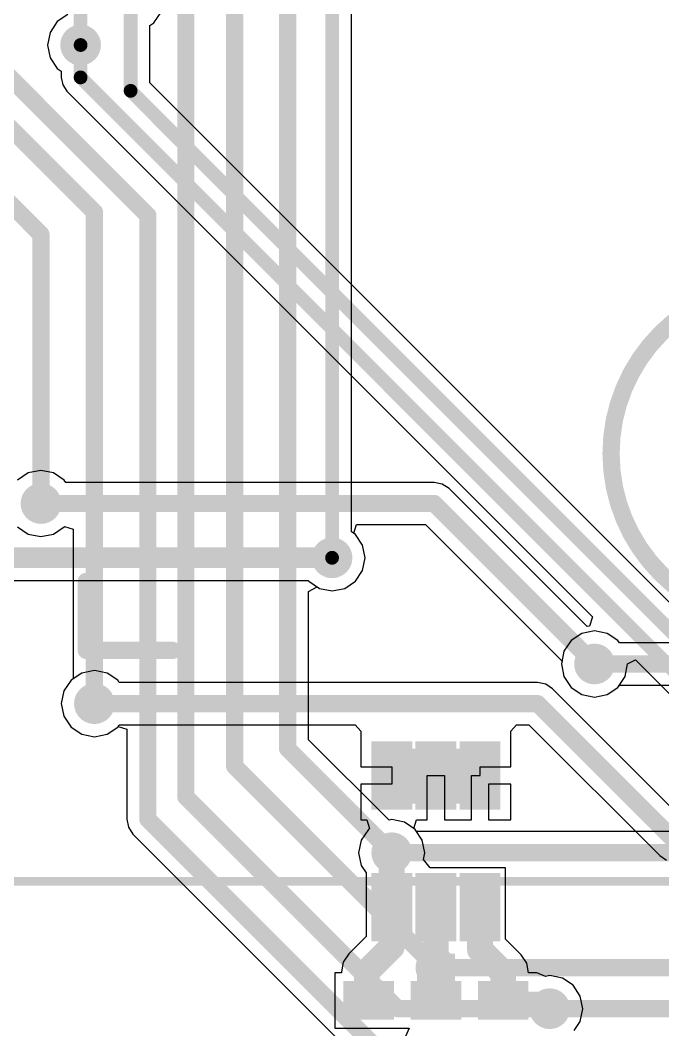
# Model space of a CAD drawing. Header units: millimetres. Extents: x -0.29 to 3.46, y -0.11 to 2.46.
# Drawn here: x 1.279 to 1.652, y 0.386 to 0.971 of the extents above; entities that cross this region are included whole.
import ezdxf

# ---------------------------------------------------------------- set-up
doc = ezdxf.new("R2010")
doc.units = ezdxf.units.MM
doc.header["$MEASUREMENT"] = 0
for name, color, linetype in [('BottomLayer', 5, 'Continuous'), ('BottomPaste', 16, 'Continuous'), ('BottomSolder', 6, 'Continuous'), ('Mechanical1', 6, 'Continuous'), ('MultiLayer', 9, 'Continuous'), ('PadHoleLayer', 156, 'Continuous'), ('TopLayer', 1, 'Continuous'), ('TopOverlay', 2, 'Continuous'), ('TopSolder', 216, 'Continuous'), ('ViaHoleLayer', 16, 'Continuous')]:
    doc.layers.add(name, color=color, linetype=linetype)

# ---------------------------------------------------------------- blocks, each defined once
blk = doc.blocks.new('R___0402_B_28')
at = {"layer": 'BottomLayer'}
for points in [[(-0.0095, 0.0125), (-0.0095, -0.0125), (-0.0275, -0.0125), (-0.0275, 0.0125)], [(0.0275, 0.0125), (0.0275, -0.0125), (0.0095, -0.0125), (0.0095, 0.0125)]]:
    blk.add_hatch(color=5, dxfattribs=at).paths.add_polyline_path(points)
at = {"layer": 'BottomPaste'}
for points in [[(-0.0095, 0.0125), (-0.0095, -0.0125), (-0.0275, -0.0125), (-0.0275, 0.0125)], [(0.0275, 0.0125), (0.0275, -0.0125), (0.0095, -0.0125), (0.0095, 0.0125)]]:
    blk.add_hatch(color=16, dxfattribs=at).paths.add_polyline_path(points)
at = {"layer": 'BottomSolder'}
for points in [[(-0.00733, 0.01467), (-0.00733, -0.01467), (-0.02967, -0.01467), (-0.02967, 0.01467)], [(0.02967, 0.01467), (0.02967, -0.01467), (0.00733, -0.01467), (0.00733, 0.01467)]]:
    blk.add_hatch(color=6, dxfattribs=at).paths.add_polyline_path(points)
blk = doc.blocks.new('R___0402_B_31')
at = {"layer": 'BottomLayer'}
for points in [[(-0.0095, 0.0125), (-0.0095, -0.0125), (-0.0275, -0.0125), (-0.0275, 0.0125)], [(0.0275, 0.0125), (0.0275, -0.0125), (0.0095, -0.0125), (0.0095, 0.0125)]]:
    blk.add_hatch(color=5, dxfattribs=at).paths.add_polyline_path(points)
at = {"layer": 'BottomPaste'}
for points in [[(-0.0095, 0.0125), (-0.0095, -0.0125), (-0.0275, -0.0125), (-0.0275, 0.0125)], [(0.0275, 0.0125), (0.0275, -0.0125), (0.0095, -0.0125), (0.0095, 0.0125)]]:
    blk.add_hatch(color=16, dxfattribs=at).paths.add_polyline_path(points)
at = {"layer": 'BottomSolder'}
for points in [[(-0.00733, 0.01467), (-0.00733, -0.01467), (-0.02967, -0.01467), (-0.02967, 0.01467)], [(0.02967, 0.01467), (0.02967, -0.01467), (0.00733, -0.01467), (0.00733, 0.01467)]]:
    blk.add_hatch(color=6, dxfattribs=at).paths.add_polyline_path(points)
blk = doc.blocks.new('R___0402_B_34')
at = {"layer": 'BottomLayer'}
for points in [[(-0.0095, 0.0125), (-0.0095, -0.0125), (-0.0275, -0.0125), (-0.0275, 0.0125)], [(0.0275, 0.0125), (0.0275, -0.0125), (0.0095, -0.0125), (0.0095, 0.0125)]]:
    blk.add_hatch(color=5, dxfattribs=at).paths.add_polyline_path(points)
at = {"layer": 'BottomPaste'}
for points in [[(-0.0095, 0.0125), (-0.0095, -0.0125), (-0.0275, -0.0125), (-0.0275, 0.0125)], [(0.0275, 0.0125), (0.0275, -0.0125), (0.0095, -0.0125), (0.0095, 0.0125)]]:
    blk.add_hatch(color=16, dxfattribs=at).paths.add_polyline_path(points)
at = {"layer": 'BottomSolder'}
for points in [[(-0.00733, 0.01467), (-0.00733, -0.01467), (-0.02967, -0.01467), (-0.02967, 0.01467)], [(0.02967, 0.01467), (0.02967, -0.01467), (0.00733, -0.01467), (0.00733, 0.01467)]]:
    blk.add_hatch(color=6, dxfattribs=at).paths.add_polyline_path(points)
blk = doc.blocks.new('DB128L_5_08_3P_BK_S_89')
at = {"layer": 'BottomLayer'}
blk.add_hatch(color=5, dxfattribs=at).paths.add_polyline_path([(-0.14094, 0.05906), (-0.14094, -0.05906), (-0.25906, -0.05906), (-0.25906, 0.05906)])
h = blk.add_hatch(color=5, dxfattribs=at)
edge = h.paths.add_edge_path()
edge.add_arc((0, 0), 0.05906, 0, 360)
h = blk.add_hatch(color=5, dxfattribs=at)
edge = h.paths.add_edge_path()
edge.add_arc((0.2, 0), 0.05906, 0, 360)
at = {"layer": 'BottomSolder'}
blk.add_hatch(color=6, dxfattribs=at).paths.add_polyline_path([(-0.13694, 0.06306), (-0.13694, -0.06306), (-0.26306, -0.06306), (-0.26306, 0.06306)])
h = blk.add_hatch(color=6, dxfattribs=at)
edge = h.paths.add_edge_path()
edge.add_arc((0, 0), 0.06306, 0, 360)
h = blk.add_hatch(color=6, dxfattribs=at)
edge = h.paths.add_edge_path()
edge.add_arc((0.2, 0), 0.06306, 0, 360)
at = {"layer": 'MultiLayer'}
blk.add_hatch(color=9, dxfattribs=at).paths.add_polyline_path([(-0.14094, 0.05906), (-0.14094, -0.05906), (-0.25906, -0.05906), (-0.25906, 0.05906)])
h = blk.add_hatch(color=9, dxfattribs=at)
edge = h.paths.add_edge_path()
edge.add_arc((0, 0), 0.05906, 0, 360)
h = blk.add_hatch(color=9, dxfattribs=at)
edge = h.paths.add_edge_path()
edge.add_arc((0.2, 0), 0.05906, 0, 360)
at = {"layer": 'PadHoleLayer'}
h = blk.add_hatch(color=156, dxfattribs=at)
edge = h.paths.add_edge_path()
edge.add_arc((-0.2, 0), 0.0315, 0, 360)
h = blk.add_hatch(color=156, dxfattribs=at)
edge = h.paths.add_edge_path()
edge.add_arc((0, 0), 0.0315, 0, 360)
h = blk.add_hatch(color=156, dxfattribs=at)
edge = h.paths.add_edge_path()
edge.add_arc((0.2, 0), 0.0315, 0, 360)
at = {"layer": 'TopLayer'}
blk.add_hatch(color=1, dxfattribs=at).paths.add_polyline_path([(-0.14094, 0.05906), (-0.14094, -0.05906), (-0.25906, -0.05906), (-0.25906, 0.05906)])
h = blk.add_hatch(color=1, dxfattribs=at)
edge = h.paths.add_edge_path()
edge.add_arc((0, 0), 0.05906, 0, 360)
h = blk.add_hatch(color=1, dxfattribs=at)
edge = h.paths.add_edge_path()
edge.add_arc((0.2, 0), 0.05906, 0, 360)
at = {"layer": 'TopSolder'}
blk.add_hatch(color=216, dxfattribs=at).paths.add_polyline_path([(-0.13694, 0.06306), (-0.13694, -0.06306), (-0.26306, -0.06306), (-0.26306, 0.06306)])
h = blk.add_hatch(color=216, dxfattribs=at)
edge = h.paths.add_edge_path()
edge.add_arc((0, 0), 0.06306, 0, 360)
h = blk.add_hatch(color=216, dxfattribs=at)
edge = h.paths.add_edge_path()
edge.add_arc((0.2, 0), 0.06306, 0, 360)
at = {"layer": 'TopOverlay'}
for points, const_width in [([(-0.302, -0.2), (-0.302, 0.202)], 0.005), ([(-0.302, 0.202), (0.302, 0.202)], 0.005), ([(0.302, -0.2), (0.302, 0.202)], 0.005), ([(-0.23508, -0.171), (-0.21632, -0.15223)], 0.01), ([(-0.21632, -0.15223), (-0.17977, -0.15223)], 0.01), ([(-0.17977, -0.15223), (-0.161, -0.171)], 0.01), ([(-0.03508, -0.171), (-0.01632, -0.15223)], 0.01), ([(-0.01632, -0.15223), (0.02023, -0.15223)], 0.01), ([(0.02023, -0.15223), (0.039, -0.171)], 0.01), ([(0.16492, -0.171), (0.18368, -0.15223)], 0.01), ([(0.18368, -0.15223), (0.22023, -0.15223)], 0.01), ([(0.22023, -0.15223), (0.239, -0.171)], 0.01), ([(-0.302, -0.2), (0.302, -0.2)], 0.005)]:
    blk.add_lwpolyline(points, dxfattribs=dict(at, const_width=const_width))
for points, const_width in [([(-0.30325, 0.202, 1), (-0.30075, 0.202, 1)], 0.0025), ([(-0.30325, 0.202, 1), (-0.30075, 0.202, 1)], 0.0025), ([(0.30075, 0.202, 1), (0.30325, 0.202, 1)], 0.0025), ([(0.30075, 0.202, 1), (0.30325, 0.202, 1)], 0.0025), ([(-0.21882, -0.15223, 1), (-0.21382, -0.15223, 1)], 0.005), ([(-0.21882, -0.15223, 1), (-0.21382, -0.15223, 1)], 0.005), ([(-0.18227, -0.15223, 1), (-0.17727, -0.15223, 1)], 0.005), ([(-0.18227, -0.15223, 1), (-0.17727, -0.15223, 1)], 0.005), ([(-0.01882, -0.15223, 1), (-0.01382, -0.15223, 1)], 0.005), ([(-0.01882, -0.15223, 1), (-0.01382, -0.15223, 1)], 0.005), ([(0.01773, -0.15223, 1), (0.02273, -0.15223, 1)], 0.005), ([(0.01773, -0.15223, 1), (0.02273, -0.15223, 1)], 0.005), ([(0.18118, -0.15223, 1), (0.18618, -0.15223, 1)], 0.005), ([(0.18118, -0.15223, 1), (0.18618, -0.15223, 1)], 0.005), ([(0.21773, -0.15223, 1), (0.22273, -0.15223, 1)], 0.005), ([(0.21773, -0.15223, 1), (0.22273, -0.15223, 1)], 0.005), ([(-0.23758, -0.171, 1), (-0.23258, -0.171, 1)], 0.005), ([(-0.1635, -0.171, 1), (-0.1585, -0.171, 1)], 0.005), ([(-0.03758, -0.171, 1), (-0.03258, -0.171, 1)], 0.005), ([(0.0365, -0.171, 1), (0.0415, -0.171, 1)], 0.005), ([(0.16242, -0.171, 1), (0.16742, -0.171, 1)], 0.005), ([(0.2365, -0.171, 1), (0.2415, -0.171, 1)], 0.005), ([(-0.30325, -0.2, 1), (-0.30075, -0.2, 1)], 0.0025), ([(-0.30325, -0.2, 1), (-0.30075, -0.2, 1)], 0.0025), ([(0.30075, -0.2, 1), (0.30325, -0.2, 1)], 0.0025), ([(0.30075, -0.2, 1), (0.30325, -0.2, 1)], 0.0025)]:
    blk.add_lwpolyline(points, format="xyb", close=True, dxfattribs=dict(at, const_width=const_width))
blk = doc.blocks.new('SOT_363_B_101')
at = {"layer": 'BottomLayer'}
for points in [[(-0.05394, 0.01772), (-0.05394, 0.03346), (-0.02244, 0.03346), (-0.02244, 0.01772)], [(0.02244, 0.01772), (0.02244, 0.03346), (0.05394, 0.03346), (0.05394, 0.01772)], [(-0.05394, -0.00787), (-0.05394, 0.00787), (-0.02244, 0.00787), (-0.02244, -0.00787)], [(0.02244, -0.00787), (0.02244, 0.00787), (0.05394, 0.00787), (0.05394, -0.00787)], [(-0.05394, -0.03346), (-0.05394, -0.01772), (-0.02244, -0.01772), (-0.02244, -0.03346)], [(0.02244, -0.03346), (0.02244, -0.01772), (0.05394, -0.01772), (0.05394, -0.03346)]]:
    blk.add_hatch(color=5, dxfattribs=at).paths.add_polyline_path(points)
at = {"layer": 'BottomPaste'}
for points in [[(-0.05394, 0.01772), (-0.05394, 0.03346), (-0.02244, 0.03346), (-0.02244, 0.01772)], [(0.02244, 0.01772), (0.02244, 0.03346), (0.05394, 0.03346), (0.05394, 0.01772)], [(-0.05394, -0.00787), (-0.05394, 0.00787), (-0.02244, 0.00787), (-0.02244, -0.00787)], [(0.02244, -0.00787), (0.02244, 0.00787), (0.05394, 0.00787), (0.05394, -0.00787)], [(-0.05394, -0.03346), (-0.05394, -0.01772), (-0.02244, -0.01772), (-0.02244, -0.03346)], [(0.02244, -0.03346), (0.02244, -0.01772), (0.05394, -0.01772), (0.05394, -0.03346)]]:
    blk.add_hatch(color=16, dxfattribs=at).paths.add_polyline_path(points)
at = {"layer": 'BottomSolder'}
for points in [[(-0.05794, 0.01372), (-0.05794, 0.03746), (-0.01844, 0.03746), (-0.01844, 0.01372)], [(0.01844, 0.01372), (0.01844, 0.03746), (0.05794, 0.03746), (0.05794, 0.01372)], [(-0.05794, -0.01187), (-0.05794, 0.01187), (-0.01844, 0.01187), (-0.01844, -0.01187)], [(0.01844, -0.01187), (0.01844, 0.01187), (0.05794, 0.01187), (0.05794, -0.01187)], [(-0.05794, -0.03746), (-0.05794, -0.01372), (-0.01844, -0.01372), (-0.01844, -0.03746)], [(0.01844, -0.03746), (0.01844, -0.01372), (0.05794, -0.01372), (0.05794, -0.03746)]]:
    blk.add_hatch(color=6, dxfattribs=at).paths.add_polyline_path(points)

msp = doc.modelspace()

# ---------------------------------------------------------------- hatches: boundary and pattern name
at = {"layer": 'BottomLayer'}
h = msp.add_hatch(color=5, dxfattribs=at)
edge = h.paths.add_edge_path()
edge.add_arc((1.314, 0.95677), 0.01181, 0, 360)
h = msp.add_hatch(color=5, dxfattribs=at)
edge = h.paths.add_edge_path()
edge.add_arc((1.291, 0.691), 0.01181, 0, 360)
h = msp.add_hatch(color=5, dxfattribs=at)
edge = h.paths.add_edge_path()
edge.add_arc((1.45981, 0.65955), 0.01181, 0, 360)
h = msp.add_hatch(color=5, dxfattribs=at)
edge = h.paths.add_edge_path()
edge.add_arc((1.612, 0.598), 0.01181, 0, 360)
h = msp.add_hatch(color=5, dxfattribs=at)
edge = h.paths.add_edge_path()
edge.add_arc((1.322, 0.575), 0.01181, 0, 360)
for points in [[(1.488, 0.517), (1.553, 0.517), (1.553, 0.549), (1.488, 0.549)], [(1.509, 0.394), (1.531, 0.394), (1.531, 0.43), (1.509, 0.43)]]:
    msp.add_hatch(color=5, dxfattribs=at).paths.add_polyline_path(points)
h = msp.add_hatch(color=5, dxfattribs=at)
edge = h.paths.add_edge_path()
edge.add_arc((1.49441, 0.48859), 0.01181, 0, 360)
h = msp.add_hatch(color=5, dxfattribs=at)
edge = h.paths.add_edge_path()
edge.add_arc((1.52, 0.422), 0.01181, 0, 360)
h = msp.add_hatch(color=5, dxfattribs=at)
edge = h.paths.add_edge_path()
edge.add_arc((1.586, 0.39819), 0.01181, 0, 360)
at = {"layer": 'TopLayer'}
h = msp.add_hatch(color=1, dxfattribs=at)
edge = h.paths.add_edge_path()
edge.add_arc((1.314, 0.95677), 0.01181, 0, 360)
h = msp.add_hatch(color=1, dxfattribs=at)
edge = h.paths.add_edge_path()
edge.add_arc((1.291, 0.691), 0.01181, 0, 360)
h = msp.add_hatch(color=1, dxfattribs=at)
edge = h.paths.add_edge_path()
edge.add_arc((1.45981, 0.65955), 0.01181, 0, 360)
h = msp.add_hatch(color=1, dxfattribs=at)
edge = h.paths.add_edge_path()
edge.add_arc((1.612, 0.598), 0.01181, 0, 360)
h = msp.add_hatch(color=1, dxfattribs=at)
edge = h.paths.add_edge_path()
edge.add_arc((1.322, 0.575), 0.01181, 0, 360)
h = msp.add_hatch(color=1, dxfattribs=at)
edge = h.paths.add_edge_path()
edge.add_arc((1.49441, 0.48859), 0.01181, 0, 360)
h = msp.add_hatch(color=1, dxfattribs=at)
edge = h.paths.add_edge_path()
edge.add_arc((1.52, 0.422), 0.01181, 0, 360)
h = msp.add_hatch(color=1, dxfattribs=at)
edge = h.paths.add_edge_path()
edge.add_arc((1.586, 0.39819), 0.01181, 0, 360)
at = {"layer": 'ViaHoleLayer'}
h = msp.add_hatch(color=16, dxfattribs=at)
edge = h.paths.add_edge_path()
edge.add_arc((1.314, 0.95677), 0.00591, 0, 360)
h = msp.add_hatch(color=16, dxfattribs=at)
edge = h.paths.add_edge_path()
edge.add_arc((1.291, 0.691), 0.00591, 0, 360)
h = msp.add_hatch(color=16, dxfattribs=at)
edge = h.paths.add_edge_path()
edge.add_arc((1.45981, 0.65955), 0.00591, 0, 360)
h = msp.add_hatch(color=16, dxfattribs=at)
edge = h.paths.add_edge_path()
edge.add_arc((1.612, 0.598), 0.00591, 0, 360)
h = msp.add_hatch(color=16, dxfattribs=at)
edge = h.paths.add_edge_path()
edge.add_arc((1.322, 0.575), 0.00591, 0, 360)
h = msp.add_hatch(color=16, dxfattribs=at)
edge = h.paths.add_edge_path()
edge.add_arc((1.49441, 0.48859), 0.00591, 0, 360)
h = msp.add_hatch(color=16, dxfattribs=at)
edge = h.paths.add_edge_path()
edge.add_arc((1.52, 0.422), 0.00591, 0, 360)
h = msp.add_hatch(color=16, dxfattribs=at)
edge = h.paths.add_edge_path()
edge.add_arc((1.586, 0.39819), 0.00591, 0, 360)

# ---------------------------------------------------------------- linework, layer by layer
at = {"layer": 'BottomLayer'}
for p, q in [((1.30666, 0.97449), (1.30044, 0.97033)), ((1.35656, 0.96957), (1.36072, 0.9758)), ((1.30044, 0.97033), (1.29628, 0.96411)), ((1.35422, 0.96801), (1.35656, 0.96957)), ((1.35422, 0.93486), (1.35422, 0.96801)), ((1.29628, 0.96411), (1.29482, 0.95677)), ((1.29482, 0.95677), (1.29628, 0.94943)), ((1.29628, 0.94943), (1.30044, 0.94321)), ((1.30044, 0.94321), (1.30278, 0.94164)), ((1.30278, 0.94164), (1.30278, 0.938)), ((1.30278, 0.938), (1.30278, 0.938)), ((1.30278, 0.938), (1.30364, 0.93371)), ((1.30364, 0.93371), (1.30607, 0.93007)), ((1.69586, 0.59322), (1.35422, 0.93486)), ((1.30607, 0.93007), (1.61089, 0.62525)), ((1.28366, 0.70872), (1.27744, 0.70456)), ((1.291, 0.71018), (1.28366, 0.70872)), ((1.29834, 0.70872), (1.291, 0.71018)), ((1.30456, 0.70456), (1.29834, 0.70872)), ((1.30545, 0.70324), (1.30456, 0.70456)), ((1.519, 0.70324), (1.30545, 0.70324)), ((1.52368, 0.7023), (1.519, 0.70324)), ((1.52765, 0.69965), (1.52368, 0.7023)), ((1.60765, 0.61966), (1.52765, 0.69965)), ((1.4724, 0.67376), (1.47391, 0.67876)), ((1.47337, 0.67311), (1.4724, 0.67376)), ((1.47753, 0.66689), (1.47337, 0.67311)), ((1.47391, 0.67876), (1.51393, 0.67876)), ((1.51393, 0.67876), (1.59313, 0.59957)), ((1.47899, 0.65955), (1.47753, 0.66689)), ((1.47753, 0.65221), (1.47899, 0.65955)), ((1.47337, 0.64599), (1.47753, 0.65221)), ((0.80045, 0.6463), (1.44604, 0.6463)), ((1.44604, 0.6463), (1.44625, 0.64599)), ((1.44625, 0.64599), (1.45247, 0.64183)), ((1.46715, 0.64183), (1.47337, 0.64599)), ((1.45247, 0.64183), (1.45981, 0.64037)), ((1.45981, 0.64037), (1.46715, 0.64183)), ((1.61089, 0.62525), (1.60917, 0.6199)), ((1.60917, 0.6199), (1.60765, 0.61966)), ((1.59313, 0.59957), (1.59282, 0.598)), ((1.59282, 0.598), (1.59428, 0.59066)), ((1.62972, 0.59066), (1.63118, 0.598)), ((1.63118, 0.598), (1.63582, 0.60032)), ((1.63582, 0.60032), (1.67507, 0.56107)), ((1.31466, 0.59272), (1.30844, 0.58856)), ((1.322, 0.59418), (1.31466, 0.59272)), ((1.32934, 0.59272), (1.322, 0.59418)), ((1.33556, 0.58856), (1.32934, 0.59272)), ((1.30844, 0.58856), (1.30428, 0.58234)), ((1.33645, 0.58724), (1.33556, 0.58856)), ((1.579, 0.58724), (1.33645, 0.58724)), ((1.58368, 0.5863), (1.579, 0.58724)), ((1.58765, 0.58365), (1.58368, 0.5863)), ((1.59428, 0.59066), (1.59844, 0.58444)), ((1.62556, 0.58444), (1.62972, 0.59066)), ((1.30428, 0.58234), (1.30282, 0.575)), ((1.66348, 0.50783), (1.58765, 0.58365)), ((1.59844, 0.58444), (1.60466, 0.58028)), ((1.60466, 0.58028), (1.612, 0.57882)), ((1.612, 0.57882), (1.61934, 0.58028)), ((1.61934, 0.58028), (1.62556, 0.58444)), ((1.30282, 0.575), (1.30428, 0.56766)), ((1.30428, 0.56766), (1.30844, 0.56144)), ((1.33556, 0.56144), (1.33645, 0.56276)), ((1.33645, 0.56276), (1.47325, 0.56276)), ((1.47325, 0.56276), (1.47654, 0.55913)), ((1.56346, 0.55913), (1.56675, 0.56276)), ((1.56675, 0.56276), (1.57393, 0.56276)), ((1.57393, 0.56276), (1.64976, 0.48694)), ((1.30844, 0.56144), (1.31466, 0.55728)), ((1.31466, 0.55728), (1.322, 0.55582)), ((1.322, 0.55582), (1.32934, 0.55728)), ((1.32934, 0.55728), (1.33556, 0.56144)), ((1.47654, 0.55913), (1.47654, 0.55776)), ((1.47654, 0.55776), (1.47654, 0.53838)), ((1.56346, 0.55776), (1.56346, 0.55913)), ((1.56346, 0.53838), (1.56346, 0.55776)), ((1.47654, 0.53838), (1.49441, 0.53838)), ((1.49441, 0.53838), (1.49441, 0.52838)), ((1.515, 0.50763), (1.515, 0.53338)), ((1.515, 0.53338), (1.525, 0.53338)), ((1.525, 0.53338), (1.525, 0.50763)), ((1.54059, 0.50763), (1.54059, 0.53338)), ((1.54059, 0.53338), (1.54559, 0.53338)), ((1.54559, 0.53338), (1.54559, 0.53838)), ((1.54559, 0.53838), (1.56346, 0.53838)), ((1.49441, 0.52838), (1.47654, 0.52838)), ((1.47654, 0.52838), (1.47654, 0.50763)), ((1.56346, 0.52838), (1.55059, 0.52838)), ((1.55059, 0.52838), (1.55059, 0.50763)), ((1.56346, 0.50763), (1.56346, 0.52838)), ((1.47654, 0.50763), (1.48005, 0.50763)), ((1.48005, 0.50763), (1.48156, 0.50263)), ((1.50726, 0.50263), (1.50877, 0.50763)), ((1.50877, 0.50763), (1.515, 0.50763)), ((1.525, 0.50763), (1.54059, 0.50763)), ((1.55059, 0.50763), (1.56346, 0.50763)), ((1.48085, 0.50215), (1.47669, 0.49593)), ((1.48156, 0.50263), (1.48085, 0.50215)), ((1.50797, 0.50215), (1.50726, 0.50263)), ((1.51213, 0.49593), (1.50797, 0.50215)), ((1.47669, 0.49593), (1.47523, 0.48859)), ((1.51359, 0.48859), (1.51213, 0.49593)), ((1.47523, 0.48859), (1.47669, 0.48125)), ((1.51282, 0.48475), (1.51359, 0.48859)), ((1.64976, 0.48694), (1.65373, 0.48429)), ((1.47669, 0.48125), (1.47954, 0.47699)), ((1.51668, 0.47975), (1.51282, 0.48475)), ((1.47954, 0.47699), (1.47954, 0.44003)), ((1.56046, 0.47975), (1.51668, 0.47975)), ((1.56046, 0.43844), (1.56046, 0.47975)), ((1.47954, 0.44003), (1.46955, 0.43004)), ((1.56945, 0.42945), (1.56046, 0.43844)), ((1.46955, 0.43004), (1.46634, 0.42525)), ((1.57266, 0.42466), (1.56945, 0.42945)), ((1.46634, 0.42525), (1.46522, 0.41959)), ((1.57378, 0.419), (1.57266, 0.42466)), ((1.46522, 0.419), (1.4615, 0.419)), ((1.4615, 0.419), (1.4615, 0.387)), ((1.46522, 0.41959), (1.46522, 0.419)), ((1.5785, 0.419), (1.57378, 0.419)), ((1.5835, 0.41687), (1.5785, 0.419)), ((1.5785, 0.419), (1.5785, 0.419)), ((1.586, 0.41737), (1.5835, 0.41687)), ((1.59334, 0.41591), (1.586, 0.41737)), ((1.59956, 0.41175), (1.59334, 0.41591)), ((1.60372, 0.40553), (1.59956, 0.41175)), ((1.60518, 0.39819), (1.60372, 0.40553)), ((1.60372, 0.39085), (1.60518, 0.39819)), ((1.4615, 0.387), (1.50459, 0.387)), ((1.50459, 0.387), (1.50237, 0.382)), ((1.60017, 0.38553), (1.60372, 0.39085))]:
    msp.add_line(p, q, dxfattribs=at)
for points, const_width in [([(1.343, 0.93021), (1.343, 0.98314)], 0.008), ([(1.314, 0.938), (1.314, 0.95677)], 0.008), ([(1.314, 0.938), (1.683, 0.569)], 0.008), ([(1.343, 0.93021), (1.69121, 0.582)], 0.008), ([(1.291, 0.691), (1.519, 0.691)], 0.01), ([(1.519, 0.691), (1.612, 0.598)], 0.01), ([(0.80045, 0.65955), (1.45981, 0.65955)], 0.012), ([(1.322, 0.575), (1.579, 0.575)], 0.01), ([(1.579, 0.575), (1.65841, 0.49559)], 0.01), ([(1.49441, 0.457), (1.49441, 0.48859)], 0.015), ([(1.49441, 0.434), (1.49441, 0.457)], 0.015), ([(1.52, 0.403), (1.52, 0.457)], 0.015), ([(1.54559, 0.43241), (1.54559, 0.457)], 0.015), ([(1.48, 0.41959), (1.49441, 0.434)], 0.015), ([(1.54559, 0.43241), (1.559, 0.419)], 0.015), ([(1.48, 0.403), (1.48, 0.41959)], 0.015), ([(1.52, 0.403), (1.52, 0.422)], 0.01), ([(1.559, 0.403), (1.559, 0.419)], 0.015), ([(1.559, 0.403), (1.586, 0.403)], 0.01), ([(1.586, 0.39819), (1.586, 0.403)], 0.01)]:
    msp.add_lwpolyline(points, dxfattribs=dict(at, const_width=const_width))
for points, const_width in [([(1.312, 0.95677, 1), (1.316, 0.95677, 1)], 0.004), ([(1.312, 0.938, 1), (1.316, 0.938, 1)], 0.004), ([(1.312, 0.938, 1), (1.316, 0.938, 1)], 0.004), ([(1.341, 0.93021, 1), (1.345, 0.93021, 1)], 0.004), ([(1.341, 0.93021, 1), (1.345, 0.93021, 1)], 0.004), ([(1.2885, 0.691, 1), (1.2935, 0.691, 1)], 0.005), ([(1.5165, 0.691, 1), (1.5215, 0.691, 1)], 0.005), ([(1.5165, 0.691, 1), (1.5215, 0.691, 1)], 0.005), ([(1.45681, 0.65955, 1), (1.46281, 0.65955, 1)], 0.006), ([(1.6095, 0.598, 1), (1.6145, 0.598, 1)], 0.005), ([(1.3195, 0.575, 1), (1.3245, 0.575, 1)], 0.005), ([(1.5765, 0.575, 1), (1.5815, 0.575, 1)], 0.005), ([(1.5765, 0.575, 1), (1.5815, 0.575, 1)], 0.005), ([(1.49066, 0.48859, 1), (1.49816, 0.48859, 1)], 0.0075), ([(1.49066, 0.457, 1), (1.49816, 0.457, 1)], 0.0075), ([(1.49066, 0.457, 1), (1.49816, 0.457, 1)], 0.0075), ([(1.51625, 0.457, 1), (1.52375, 0.457, 1)], 0.0075), ([(1.54184, 0.457, 1), (1.54934, 0.457, 1)], 0.0075), ([(1.49066, 0.434, 1), (1.49816, 0.434, 1)], 0.0075), ([(1.49066, 0.434, 1), (1.49816, 0.434, 1)], 0.0075), ([(1.54184, 0.43241, 1), (1.54934, 0.43241, 1)], 0.0075), ([(1.54184, 0.43241, 1), (1.54934, 0.43241, 1)], 0.0075), ([(1.47625, 0.41959, 1), (1.48375, 0.41959, 1)], 0.0075), ([(1.47625, 0.41959, 1), (1.48375, 0.41959, 1)], 0.0075), ([(1.5175, 0.422, 1), (1.5225, 0.422, 1)], 0.005), ([(1.55525, 0.419, 1), (1.56275, 0.419, 1)], 0.0075), ([(1.55525, 0.419, 1), (1.56275, 0.419, 1)], 0.0075), ([(1.47625, 0.403, 1), (1.48375, 0.403, 1)], 0.0075), ([(1.51625, 0.403, 1), (1.52375, 0.403, 1)], 0.0075), ([(1.55525, 0.403, 1), (1.56275, 0.403, 1)], 0.0075), ([(1.5175, 0.403, 1), (1.5225, 0.403, 1)], 0.005), ([(1.5565, 0.403, 1), (1.5615, 0.403, 1)], 0.005), ([(1.5835, 0.403, 1), (1.5885, 0.403, 1)], 0.005), ([(1.5835, 0.403, 1), (1.5885, 0.403, 1)], 0.005), ([(1.5835, 0.39819, 1), (1.5885, 0.39819, 1)], 0.005)]:
    msp.add_lwpolyline(points, format="xyb", close=True, dxfattribs=dict(at, const_width=const_width))
at = {"layer": 'Mechanical1'}
for points, const_width in [([(1.81843, 0.72, 1), (1.62157, 0.72, 1)], 0.01), ([(1.61907, 0.72, 1), (1.62407, 0.72, 1)], 0.005)]:
    msp.add_lwpolyline(points, format="xyb", close=True, dxfattribs=dict(at, const_width=const_width))
at = {"layer": 'TopLayer'}
for p, q in [((1.47103, 0.67468), (1.47103, 1.58717)), ((1.27744, 0.67744), (1.28366, 0.67328)), ((1.28366, 0.67328), (1.291, 0.67182)), ((1.291, 0.67182), (1.29834, 0.67328)), ((1.29834, 0.67328), (1.30456, 0.67744)), ((1.30456, 0.67744), (1.30476, 0.67774)), ((1.30476, 0.67774), (1.30976, 0.67622)), ((1.30976, 0.67622), (1.30976, 0.58945)), ((1.47337, 0.67311), (1.47103, 0.67468)), ((1.47753, 0.66689), (1.47337, 0.67311)), ((1.47899, 0.65955), (1.47753, 0.66689)), ((1.47753, 0.65221), (1.47899, 0.65955)), ((1.47337, 0.64599), (1.47753, 0.65221)), ((1.46715, 0.64183), (1.47337, 0.64599)), ((1.44624, 0.63999), (1.45124, 0.64266)), ((1.44624, 0.55407), (1.44624, 0.63999)), ((1.45124, 0.64266), (1.45247, 0.64183)), ((1.45247, 0.64183), (1.45981, 0.64037)), ((1.45981, 0.64037), (1.46715, 0.64183)), ((1.60466, 0.61572), (1.59844, 0.61156)), ((1.612, 0.61718), (1.60466, 0.61572)), ((1.61934, 0.61572), (1.612, 0.61718)), ((1.62556, 0.61156), (1.61934, 0.61572)), ((1.59844, 0.61156), (1.59428, 0.60534)), ((1.62645, 0.61024), (1.62556, 0.61156)), ((1.95631, 0.61024), (1.62645, 0.61024)), ((1.59428, 0.60534), (1.59282, 0.598)), ((1.59282, 0.598), (1.59428, 0.59066)), ((1.30844, 0.58856), (1.30428, 0.58234)), ((1.30976, 0.58945), (1.30844, 0.58856)), ((1.59428, 0.59066), (1.59844, 0.58444)), ((1.62556, 0.58444), (1.62645, 0.58576)), ((1.62645, 0.58576), (1.95847, 0.58576)), ((1.30428, 0.58234), (1.30282, 0.575)), ((1.59844, 0.58444), (1.60466, 0.58028)), ((1.60466, 0.58028), (1.612, 0.57882)), ((1.612, 0.57882), (1.61934, 0.58028)), ((1.61934, 0.58028), (1.62556, 0.58444)), ((1.30282, 0.575), (1.30428, 0.56766)), ((1.30428, 0.56766), (1.30844, 0.56144)), ((1.30844, 0.56144), (1.31466, 0.55728)), ((1.31466, 0.55728), (1.322, 0.55582)), ((1.322, 0.55582), (1.32934, 0.55728)), ((1.32934, 0.55728), (1.33556, 0.56144)), ((1.33556, 0.56144), (1.33576, 0.56174)), ((1.33576, 0.56174), (1.34076, 0.56022)), ((1.34076, 0.56022), (1.34076, 0.508)), ((1.49284, 0.50746), (1.44624, 0.55407)), ((1.34076, 0.508), (1.3417, 0.50332)), ((1.3417, 0.50332), (1.34435, 0.49935)), ((1.49441, 0.50777), (1.49284, 0.50746)), ((1.50175, 0.50631), (1.49441, 0.50777)), ((1.50797, 0.50215), (1.50175, 0.50631)), ((1.34435, 0.49935), (1.47735, 0.36635)), ((1.50886, 0.50083), (1.50797, 0.50215)), ((1.96252, 0.50083), (1.50886, 0.50083))]:
    msp.add_line(p, q, dxfattribs=at)
for points, const_width in [([(1.434, 0.549), (1.434, 1.629)], 0.01), ([(1.40338, 0.53862), (1.40338, 1.627)], 0.01), ([(1.375, 0.521), (1.375, 1.60709)], 0.01), ([(1.45981, 0.65955), (1.45981, 1.59181)], 0.008), ([(1.314, 0.95677), (1.314, 1.116)], 0.008), ([(1.138, 1.073), (1.353, 0.858)], 0.01), ([(1.126, 1.056), (1.322, 0.86)], 0.01), ([(1.124, 1.014), (1.291, 0.847)], 0.01), ([(1.322, 0.575), (1.322, 0.86)], 0.01), ([(1.353, 0.508), (1.353, 0.858)], 0.01), ([(1.291, 0.691), (1.291, 0.847)], 0.01), ([(1.612, 0.598), (2.151, 0.598)], 0.01), ([(1.434, 0.549), (1.49441, 0.48859)], 0.01), ([(1.40338, 0.53862), (1.52, 0.422)], 0.01), ([(1.375, 0.521), (1.49781, 0.39819)], 0.01), ([(1.353, 0.508), (1.486, 0.375)], 0.01), ([(1.49441, 0.48859), (1.96759, 0.48859)], 0.01), ([(1.52, 0.422), (1.949, 0.422)], 0.01), ([(1.49781, 0.39819), (1.586, 0.39819)], 0.01), ([(1.586, 0.39819), (1.97619, 0.39819)], 0.01)]:
    msp.add_lwpolyline(points, dxfattribs=dict(at, const_width=const_width))
for points, const_width in [([(1.312, 0.95677, 1), (1.316, 0.95677, 1)], 0.004), ([(1.3195, 0.86, 1), (1.3245, 0.86, 1)], 0.005), ([(1.3195, 0.86, 1), (1.3245, 0.86, 1)], 0.005), ([(1.3505, 0.858, 1), (1.3555, 0.858, 1)], 0.005), ([(1.3505, 0.858, 1), (1.3555, 0.858, 1)], 0.005), ([(1.2885, 0.847, 1), (1.2935, 0.847, 1)], 0.005), ([(1.2885, 0.847, 1), (1.2935, 0.847, 1)], 0.005), ([(1.2885, 0.691, 1), (1.2935, 0.691, 1)], 0.005), ([(1.45781, 0.65955, 1), (1.46181, 0.65955, 1)], 0.004), ([(1.6095, 0.598, 1), (1.6145, 0.598, 1)], 0.005), ([(1.3195, 0.575, 1), (1.3245, 0.575, 1)], 0.005), ([(1.4315, 0.549, 1), (1.4365, 0.549, 1)], 0.005), ([(1.4315, 0.549, 1), (1.4365, 0.549, 1)], 0.005), ([(1.40088, 0.53862, 1), (1.40588, 0.53862, 1)], 0.005), ([(1.40088, 0.53862, 1), (1.40588, 0.53862, 1)], 0.005), ([(1.3725, 0.521, 1), (1.3775, 0.521, 1)], 0.005), ([(1.3725, 0.521, 1), (1.3775, 0.521, 1)], 0.005), ([(1.3505, 0.508, 1), (1.3555, 0.508, 1)], 0.005), ([(1.3505, 0.508, 1), (1.3555, 0.508, 1)], 0.005), ([(1.49191, 0.48859, 1), (1.49691, 0.48859, 1)], 0.005), ([(1.49191, 0.48859, 1), (1.49691, 0.48859, 1)], 0.005), ([(1.5175, 0.422, 1), (1.5225, 0.422, 1)], 0.005), ([(1.5175, 0.422, 1), (1.5225, 0.422, 1)], 0.005), ([(1.49531, 0.39819, 1), (1.50031, 0.39819, 1)], 0.005), ([(1.49531, 0.39819, 1), (1.50031, 0.39819, 1)], 0.005), ([(1.5835, 0.39819, 1), (1.5885, 0.39819, 1)], 0.005), ([(1.5835, 0.39819, 1), (1.5885, 0.39819, 1)], 0.005)]:
    msp.add_lwpolyline(points, format="xyb", close=True, dxfattribs=dict(at, const_width=const_width))
at = {"layer": 'TopOverlay', "const_width": 0.01}
for points in [[(1.31732, 0.60587), (1.31732, 0.64587)], [(1.31732, 0.60587), (1.36732, 0.60587)]]:
    msp.add_lwpolyline(points, dxfattribs=at)
at = {"layer": 'TopOverlay', "const_width": 0.005}
for points in [[(1.31482, 0.64587, 1), (1.31982, 0.64587, 1)], [(1.31482, 0.60587, 1), (1.31982, 0.60587, 1)], [(1.31482, 0.60587, 1), (1.31982, 0.60587, 1)], [(1.36482, 0.60587, 1), (1.36982, 0.60587, 1)]]:
    msp.add_lwpolyline(points, format="xyb", close=True, dxfattribs=at)

# ---------------------------------------------------------------- block references
for name, p, rotation in [('SOT_363_B_101', (1.52, 0.49519), 270), ('R___0402_B_34', (1.481, 0.3845), 90), ('R___0402_B_31', (1.52, 0.3845), 90), ('R___0402_B_28', (1.559, 0.3845), 90)]:
    msp.add_blockref(name, p, dxfattribs=dict(rotation=rotation))
msp.add_blockref('DB128L_5_08_3P_BK_S_89', (1.52, 0.27))

doc.saveas('drawing.dxf')
